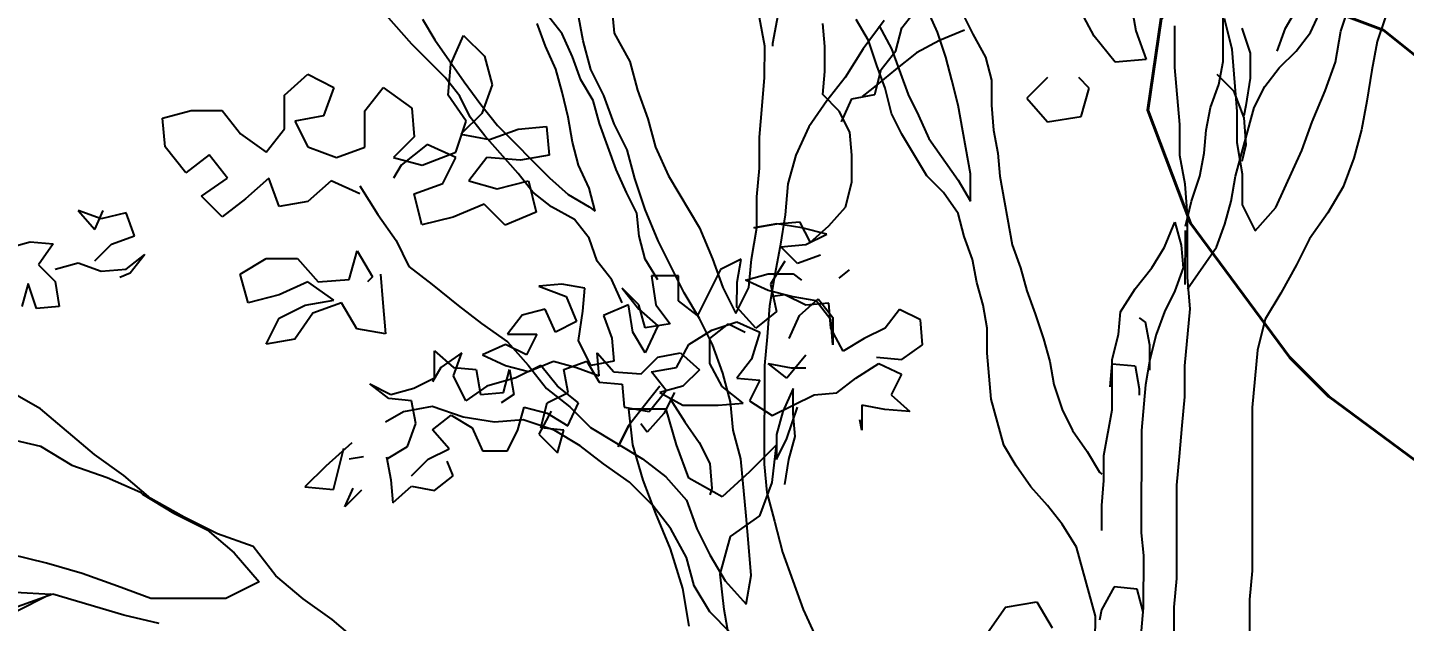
# Model space of a CAD drawing. Header units: millimetres. Extents: x 684983 to 685377, y 990360 to 990509.
# Drawn here: x 685048.389 to 685049.342, y 990435.416 to 990435.826 of the extents above; entities that cross this region are included whole.
import ezdxf

# ---------------------------------------------------------------- set-up
doc = ezdxf.new("R2010")
doc.units = ezdxf.units.MM
doc.layers.add('GRID LEVELS', color=7, linetype='Continuous', lineweight=13)
doc.layers.add('JACK  FRUIT TREE', color=7, linetype='Continuous')
doc.layers.add('TEAK', color=7, linetype='Continuous')
doc.styles.get("Standard").update_dxf_attribs({"font": 'RomanS'})

# ---------------------------------------------------------------- blocks, each defined once
blk = doc.blocks.new('JT')
for p, q in [((0.07102, 1.20787, 157.72663), (0.06142, 1.17916, 157.72663)), ((-0.29152, 1.19623, 157.72663), (-0.29033, 1.18307, 157.72663)), ((0.04468, 1.18396, 157.72663), (0.04948, 1.19831, 157.72663)), ((-0.30469, 1.17949, 157.72663), (-0.30707, 1.19266, 157.72663)), ((-0.22094, 1.17703, 157.72663), (-0.22332, 1.19019, 157.72663)), ((-0.16589, 1.18894, 157.72663), (-0.17548, 1.17579, 157.72663)), ((-0.00916, 1.18999, 157.72663), (-0.00558, 1.17563, 157.72663)), ((-0.29033, 1.18307, 157.72663), (-0.28316, 1.1699, 157.72663)), ((-0.03191, 1.16728, 157.72663), (-0.03189, 1.18642, 157.72663)), ((0.04227, 1.16961, 157.72663), (0.04468, 1.18396, 157.72663)), ((-0.30112, 1.16633, 157.72663), (-0.30469, 1.17949, 157.72663)), ((-0.22096, 1.16267, 157.72663), (-0.22094, 1.17703, 157.72663)), ((-0.17548, 1.17579, 157.72663), (-0.18387, 1.16263, 157.72663)), ((-0.00558, 1.17563, 157.72663), (-0.00322, 1.14691, 157.72663)), ((0.06142, 1.17916, 157.72663), (0.05902, 1.166, 157.72663)), ((-0.28316, 1.1699, 157.72663), (-0.27959, 1.15674, 157.72663)), ((0.03747, 1.15645, 157.72663), (0.04227, 1.16961, 157.72663)), ((-0.29514, 1.15436, 157.72663), (-0.30112, 1.16633, 157.72663)), ((-0.22216, 1.14951, 157.72663), (-0.22096, 1.16267, 157.72663)), ((-0.18387, 1.16263, 157.72663), (-0.19225, 1.15187, 157.72663)), ((-0.02954, 1.14096, 157.72663), (-0.03191, 1.16728, 157.72663)), ((0.05902, 1.166, 157.72663), (0.05661, 1.15165, 157.72663)), ((-0.27959, 1.15674, 157.72663), (-0.27481, 1.14357, 157.72663)), ((0.03148, 1.1421, 157.72663), (0.03747, 1.15645, 157.72663)), ((-0.29037, 1.14119, 157.72663), (-0.29514, 1.15436, 157.72663)), ((-0.22337, 1.13515, 157.72663), (-0.22216, 1.14951, 157.72663)), ((-0.19225, 1.15187, 157.72663), (-0.20064, 1.13992, 157.72663)), ((0.05661, 1.15165, 157.72663), (0.05421, 1.13849, 157.72663)), ((-0.27481, 1.14357, 157.72663), (-0.27124, 1.13041, 157.72663)), ((-0.00322, 1.14691, 157.72663), (-0.00323, 1.13256, 157.72663)), ((-0.2844, 1.12922, 157.72663), (-0.29037, 1.14119, 157.72663)), ((-0.20064, 1.13992, 157.72663), (-0.20663, 1.12676, 157.72663)), ((-0.02956, 1.1266, 157.72663), (-0.02954, 1.14096, 157.72663)), ((0.02668, 1.12894, 157.72663), (0.03148, 1.1421, 157.72663)), ((0.05421, 1.13849, 157.72663), (0.05061, 1.12533, 157.72663)), ((-0.27124, 1.13041, 157.72663), (-0.26527, 1.11724, 157.72663)), ((-0.22339, 1.12079, 157.72663), (-0.22337, 1.13515, 157.72663)), ((-0.00323, 1.13256, 157.72663), (-0.00085, 1.1182, 157.72663)), ((-0.28082, 1.11606, 157.72663), (-0.2844, 1.12922, 157.72663)), ((-0.20663, 1.12676, 157.72663), (-0.21023, 1.1136, 157.72663)), ((-0.02717, 1.11344, 157.72663), (-0.02956, 1.1266, 157.72663)), ((0.01469, 1.10263, 157.72663), (0.02668, 1.12894, 157.72663)), ((0.05061, 1.12533, 157.72663), (0.04581, 1.11217, 157.72663)), ((-0.2246, 1.10763, 157.72663), (-0.22339, 1.12079, 157.72663)), ((-0.00085, 1.1182, 157.72663), (-0.00086, 1.10384, 157.72663)), ((-0.40765, 1.11259, 157.72663), (-0.39929, 1.09942, 157.72663)), ((-0.27605, 1.1017, 157.72663), (-0.28082, 1.11606, 157.72663)), ((-0.26527, 1.11724, 157.72663), (-0.25093, 1.0933, 157.72663)), ((-0.21023, 1.1136, 157.72663), (-0.21144, 1.09925, 157.72663)), ((-0.02599, 1.09908, 157.72663), (-0.02717, 1.11344, 157.72663)), ((0.04581, 1.11217, 157.72663), (0.03862, 1.10021, 157.72663)), ((-0.22461, 1.09328, 157.72663), (-0.2246, 1.10763, 157.72663)), ((-0.39929, 1.09942, 157.72663), (-0.39092, 1.08745, 157.72663)), ((-0.27008, 1.08734, 157.72663), (-0.27605, 1.1017, 157.72663)), ((-0.21144, 1.09925, 157.72663), (-0.21385, 1.08489, 157.72663)), ((-0.02602, 1.07036, 157.72663), (-0.02599, 1.09908, 157.72663)), ((-0.00086, 1.10384, 157.72663), (0.00511, 1.09187, 157.72663)), ((0.00511, 1.09187, 157.72663), (0.01469, 1.10263, 157.72663)), ((0.03862, 1.10021, 157.72663), (0.03023, 1.08826, 157.72663)), ((-0.25093, 1.0933, 157.72663), (-0.24496, 1.07894, 157.72663)), ((-0.22701, 1.07892, 157.72663), (-0.22461, 1.09328, 157.72663)), ((-0.39092, 1.08745, 157.72663), (-0.38495, 1.07548, 157.72663)), ((-0.25814, 1.0634, 157.72663), (-0.27008, 1.08734, 157.72663)), ((0.03023, 1.08826, 157.72663), (0.02424, 1.0763, 157.72663)), ((-0.21385, 1.08489, 157.72663), (-0.21625, 1.07173, 157.72663)), ((-0.38495, 1.07548, 157.72663), (-0.37419, 1.06709, 157.72663)), ((-0.24496, 1.07894, 157.72663), (-0.24019, 1.06577, 157.72663)), ((-0.22822, 1.06576, 157.72663), (-0.22701, 1.07892, 157.72663)), ((0.02424, 1.0763, 157.72663), (0.01705, 1.06314, 157.72663)), ((-0.37419, 1.06709, 157.72663), (-0.36223, 1.05751, 157.72663)), ((-0.21625, 1.07173, 157.72663), (-0.21866, 1.05738, 157.72663)), ((-0.02483, 1.056, 157.72663), (-0.02602, 1.07036, 157.72663)), ((-0.25097, 1.05142, 157.72663), (-0.25814, 1.0634, 157.72663)), ((-0.24019, 1.06577, 157.72663), (-0.23422, 1.0538, 157.72663)), ((-0.23422, 1.0538, 157.72663), (-0.22822, 1.06576, 157.72663)), ((0.01705, 1.06314, 157.72663), (0.00986, 1.05119, 157.72663)), ((-0.36223, 1.05751, 157.72663), (-0.35147, 1.04912, 157.72663)), ((-0.21866, 1.05738, 157.72663), (-0.21987, 1.04302, 157.72663)), ((-0.02725, 1.02968, 157.72663), (-0.02483, 1.056, 157.72663)), ((-0.35147, 1.04912, 157.72663), (-0.33952, 1.04074, 157.72663)), ((-0.245, 1.03945, 157.72663), (-0.25097, 1.05142, 157.72663)), ((0.00986, 1.05119, 157.72663), (0.00626, 1.03683, 157.72663)), ((-0.21987, 1.04302, 157.72663), (-0.22108, 1.02986, 157.72663)), ((-0.33952, 1.04074, 157.72663), (-0.32995, 1.02996, 157.72663)), ((-0.24022, 1.02629, 157.72663), (-0.245, 1.03945, 157.72663)), ((0.00626, 1.03683, 157.72663), (0.00384, 1.01051, 157.72663)), ((-0.32995, 1.02996, 157.72663), (-0.32159, 1.01918, 157.72663)), ((-0.22108, 1.02986, 157.72663), (-0.22112, 0.9844, 157.72663)), ((-0.02726, 1.01533, 157.72663), (-0.02725, 1.02968, 157.72663)), ((-0.23665, 1.01312, 157.72663), (-0.24022, 1.02629, 157.72663)), ((-0.32159, 1.01918, 157.72663), (-0.31083, 1.0108, 157.72663)), ((-0.37424, 1.01086, 157.72663), (-0.3874, 1.00848, 157.72663)), ((-0.35989, 1.00606, 157.72663), (-0.37424, 1.01086, 157.72663)), ((-0.31083, 1.0108, 157.72663), (-0.30127, 1.00122, 157.72663)), ((-0.23546, 0.99996, 157.72663), (-0.23665, 1.01312, 157.72663)), ((-0.02847, 1.00217, 157.72663), (-0.02726, 1.01533, 157.72663)), ((0.00384, 1.01051, 157.72663), (0.00377, 0.93514, 157.72663)), ((-0.3874, 1.00848, 157.72663), (-0.39578, 1.0037, 157.72663)), ((-0.34553, 1.00365, 157.72663), (-0.35989, 1.00606, 157.72663)), ((-0.33237, 1.00484, 157.72663), (-0.34553, 1.00365, 157.72663)), ((-0.31802, 1.00004, 157.72663), (-0.33237, 1.00484, 157.72663)), ((-0.30606, 0.99285, 157.72663), (-0.31802, 1.00004, 157.72663)), ((-0.30127, 1.00122, 157.72663), (-0.27735, 0.98684, 157.72663)), ((-0.23188, 0.9868, 157.72663), (-0.23546, 0.99996, 157.72663)), ((-0.02968, 0.98781, 157.72663), (-0.02847, 1.00217, 157.72663)), ((-0.2953, 0.98446, 157.72663), (-0.30606, 0.99285, 157.72663)), ((-0.28334, 0.97608, 157.72663), (-0.2953, 0.98446, 157.72663)), ((-0.27735, 0.98684, 157.72663), (-0.26659, 0.97845, 157.72663)), ((-0.22952, 0.96047, 157.72663), (-0.23188, 0.9868, 157.72663)), ((-0.22112, 0.9844, 157.72663), (-0.21993, 0.97123, 157.72663)), ((-0.03089, 0.97465, 157.72663), (-0.02968, 0.98781, 157.72663)), ((-0.26659, 0.97845, 157.72663), (-0.25703, 0.96768, 157.72663)), ((-0.27258, 0.9653, 157.72663), (-0.28334, 0.97608, 157.72663)), ((-0.03093, 0.93158, 157.72663), (-0.03089, 0.97465, 157.72663)), ((-0.26422, 0.95452, 157.72663), (-0.27258, 0.9653, 157.72663)), ((-0.25703, 0.96768, 157.72663), (-0.25225, 0.95451, 157.72663)), ((-0.21993, 0.97123, 157.72663), (-0.21636, 0.95807, 157.72663)), ((-0.22833, 0.94612, 157.72663), (-0.22952, 0.96047, 157.72663)), ((-0.25705, 0.94136, 157.72663), (-0.26422, 0.95452, 157.72663)), ((-0.25225, 0.95451, 157.72663), (-0.24628, 0.94254, 157.72663)), ((-0.21636, 0.95807, 157.72663), (-0.21278, 0.94371, 157.72663)), ((-0.22715, 0.93295, 157.72663), (-0.22833, 0.94612, 157.72663)), ((-0.25347, 0.92819, 157.72663), (-0.25705, 0.94136, 157.72663)), ((-0.24628, 0.94254, 157.72663), (-0.23912, 0.93057, 157.72663)), ((-0.21278, 0.94371, 157.72663), (-0.20323, 0.91738, 157.72663)), ((0.00377, 0.93514, 157.72663), (0.00256, 0.92198, 157.72663)), ((-0.24631, 0.91622, 157.72663), (-0.25347, 0.92819, 157.72663)), ((-0.23912, 0.93057, 157.72663), (-0.22955, 0.91979, 157.72663)), ((-0.22955, 0.91979, 157.72663), (-0.22715, 0.93295, 157.72663)), ((-0.03214, 0.91842, 157.72663), (-0.03093, 0.93158, 157.72663)), ((0.00256, 0.92198, 157.72663), (0.00251, 0.86215, 157.72663)), ((-0.23674, 0.90664, 157.72663), (-0.24631, 0.91622, 157.72663)), ((-0.20323, 0.91738, 157.72663), (-0.19726, 0.90421, 157.72663)), ((-0.03215, 0.90406, 157.72663), (-0.03214, 0.91842, 157.72663))]:
    blk.add_line(p, q)
at = {"color": 3}
for p, q in [((-0.06899, 1.18167, 157.72663), (-0.07616, 1.19484, 157.72663)), ((-0.05222, 1.19721, 157.72663), (-0.04984, 1.18405, 157.72663)), ((-0.21495, 1.19138, 157.72663), (-0.21735, 1.17822, 157.72663)), ((-0.36572, 1.16878, 157.72663), (-0.35973, 1.18194, 157.72663)), ((-0.35973, 1.18194, 157.72663), (-0.35016, 1.17236, 157.72663)), ((-0.05943, 1.1697, 157.72663), (-0.06899, 1.18167, 157.72663)), ((-0.04984, 1.18405, 157.72663), (-0.04507, 1.17088, 157.72663)), ((-0.21735, 1.17822, 157.72663), (-0.21735, 1.17702, 157.72663)), ((-0.36693, 1.15443, 157.72663), (-0.36572, 1.16878, 157.72663)), ((-0.35016, 1.17236, 157.72663), (-0.34659, 1.15919, 157.72663)), ((-0.04507, 1.17088, 157.72663), (-0.05943, 1.1697, 157.72663)), ((-0.44231, 1.1545, 157.72663), (-0.43153, 1.16406, 157.72663)), ((-0.43153, 1.16406, 157.72663), (-0.41957, 1.15806, 157.72663)), ((-0.09054, 1.16255, 157.72663), (-0.10012, 1.15299, 157.72663)), ((-0.0714, 1.15774, 157.72663), (-0.07618, 1.16254, 157.72663)), ((-0.41957, 1.15806, 157.72663), (-0.42437, 1.14491, 157.72663)), ((-0.40522, 1.14728, 157.72663), (-0.39684, 1.15804, 157.72663)), ((-0.39684, 1.15804, 157.72663), (-0.38369, 1.14846, 157.72663)), ((-0.34659, 1.15919, 157.72663), (-0.35138, 1.14604, 157.72663)), ((-0.075, 1.14459, 157.72663), (-0.0714, 1.15774, 157.72663)), ((-0.44232, 1.13894, 157.72663), (-0.44231, 1.1545, 157.72663)), ((-0.35857, 1.14245, 157.72663), (-0.36693, 1.15443, 157.72663)), ((-0.10012, 1.15299, 157.72663), (-0.09056, 1.14221, 157.72663)), ((-0.49855, 1.14378, 157.72663), (-0.48539, 1.14736, 157.72663)), ((-0.49737, 1.13062, 157.72663), (-0.49855, 1.14378, 157.72663)), ((-0.48539, 1.14736, 157.72663), (-0.47103, 1.14734, 157.72663)), ((-0.47103, 1.14734, 157.72663), (-0.46266, 1.13657, 157.72663)), ((-0.42437, 1.14491, 157.72663), (-0.43753, 1.14253, 157.72663)), ((-0.40524, 1.13053, 157.72663), (-0.40522, 1.14728, 157.72663)), ((-0.38369, 1.14846, 157.72663), (-0.3825, 1.1353, 157.72663)), ((-0.35138, 1.14604, 157.72663), (-0.36097, 1.13647, 157.72663)), ((-0.09056, 1.14221, 157.72663), (-0.075, 1.14459, 157.72663)), ((-0.46266, 1.13657, 157.72663), (-0.45071, 1.12818, 157.72663)), ((-0.45071, 1.12818, 157.72663), (-0.44232, 1.13894, 157.72663)), ((-0.43753, 1.14253, 157.72663), (-0.43156, 1.13056, 157.72663)), ((-0.36337, 1.1281, 157.72663), (-0.35857, 1.14245, 157.72663)), ((-0.36097, 1.13647, 157.72663), (-0.34781, 1.13407, 157.72663)), ((-0.34781, 1.13407, 157.72663), (-0.33464, 1.13884, 157.72663)), ((-0.33464, 1.13884, 157.72663), (-0.32148, 1.14003, 157.72663)), ((-0.32148, 1.14003, 157.72663), (-0.32029, 1.12686, 157.72663)), ((-0.48781, 1.11864, 157.72663), (-0.49737, 1.13062, 157.72663)), ((-0.43156, 1.13056, 157.72663), (-0.41841, 1.12576, 157.72663)), ((-0.41841, 1.12576, 157.72663), (-0.40524, 1.13053, 157.72663)), ((-0.3825, 1.1353, 157.72663), (-0.39208, 1.12573, 157.72663)), ((-0.37652, 1.1317, 157.72663), (-0.3885, 1.12214, 157.72663)), ((-0.36337, 1.12571, 157.72663), (-0.37652, 1.1317, 157.72663)), ((-0.47703, 1.12701, 157.72663), (-0.48781, 1.11864, 157.72663)), ((-0.46866, 1.11623, 157.72663), (-0.47703, 1.12701, 157.72663)), ((-0.39208, 1.12573, 157.72663), (-0.37893, 1.12213, 157.72663)), ((-0.37893, 1.12213, 157.72663), (-0.36337, 1.1281, 157.72663)), ((-0.36936, 1.11375, 157.72663), (-0.36337, 1.12571, 157.72663)), ((-0.34901, 1.12569, 157.72663), (-0.3574, 1.11493, 157.72663)), ((-0.33346, 1.12448, 157.72663), (-0.34901, 1.12569, 157.72663)), ((-0.32029, 1.12686, 157.72663), (-0.33346, 1.12448, 157.72663)), ((-0.3885, 1.12214, 157.72663), (-0.39209, 1.11616, 157.72663)), ((-0.48064, 1.10787, 157.72663), (-0.46866, 1.11623, 157.72663)), ((-0.44952, 1.11622, 157.72663), (-0.4603, 1.10665, 157.72663)), ((-0.44475, 1.10305, 157.72663), (-0.44952, 1.11622, 157.72663)), ((-0.42081, 1.11499, 157.72663), (-0.43158, 1.10543, 157.72663)), ((-0.40765, 1.109, 157.72663), (-0.42081, 1.11499, 157.72663)), ((-0.38253, 1.10897, 157.72663), (-0.36936, 1.11375, 157.72663)), ((-0.3574, 1.11493, 157.72663), (-0.34424, 1.11133, 157.72663)), ((-0.34424, 1.11133, 157.72663), (-0.32988, 1.11491, 157.72663)), ((-0.32988, 1.11491, 157.72663), (-0.3263, 1.10055, 157.72663)), ((-0.47107, 1.09829, 157.72663), (-0.48064, 1.10787, 157.72663)), ((-0.4603, 1.10665, 157.72663), (-0.47107, 1.09829, 157.72663)), ((-0.43158, 1.10543, 157.72663), (-0.44475, 1.10305, 157.72663)), ((-0.37895, 1.09461, 157.72663), (-0.38253, 1.10897, 157.72663)), ((-0.35023, 1.10416, 157.72663), (-0.36459, 1.09819, 157.72663)), ((-0.34066, 1.09458, 157.72663), (-0.35023, 1.10416, 157.72663)), ((-0.3263, 1.10055, 157.72663), (-0.34066, 1.09458, 157.72663)), ((-0.36459, 1.09819, 157.72663), (-0.37895, 1.09461, 157.72663)), ((-0.41247, 1.06952, 157.72663), (-0.40887, 1.08268, 157.72663)), ((-0.40887, 1.08268, 157.72663), (-0.40171, 1.07071, 157.72663)), ((-0.46272, 1.07196, 157.72663), (-0.45075, 1.07913, 157.72663)), ((-0.45075, 1.07913, 157.72663), (-0.43639, 1.07911, 157.72663)), ((-0.43639, 1.07911, 157.72663), (-0.42683, 1.06834, 157.72663)), ((-0.45915, 1.05879, 157.72663), (-0.46272, 1.07196, 157.72663)), ((-0.43162, 1.06834, 157.72663), (-0.44479, 1.06237, 157.72663)), ((-0.41966, 1.05995, 157.72663), (-0.43162, 1.06834, 157.72663)), ((-0.42683, 1.06834, 157.72663), (-0.41247, 1.06952, 157.72663)), ((-0.40171, 1.07071, 157.72663), (-0.4041, 1.06832, 157.72663)), ((-0.39811, 1.0719, 157.72663), (-0.39693, 1.05874, 157.72663)), ((-0.44479, 1.06237, 157.72663), (-0.45915, 1.05879, 157.72663)), ((-0.4448, 1.0516, 157.72663), (-0.43282, 1.05757, 157.72663)), ((-0.42924, 1.05398, 157.72663), (-0.43763, 1.04202, 157.72663)), ((-0.43282, 1.05757, 157.72663), (-0.41966, 1.05995, 157.72663)), ((-0.41607, 1.05875, 157.72663), (-0.42924, 1.05398, 157.72663)), ((-0.40891, 1.04678, 157.72663), (-0.41607, 1.05875, 157.72663)), ((-0.39693, 1.05874, 157.72663), (-0.39575, 1.04438, 157.72663)), ((-0.45079, 1.03964, 157.72663), (-0.4448, 1.0516, 157.72663)), ((-0.43763, 1.04202, 157.72663), (-0.45079, 1.03964, 157.72663)), ((-0.39575, 1.04438, 157.72663), (-0.40891, 1.04678, 157.72663)), ((-0.41135, 0.99414, 157.72663), (-0.42332, 0.98338, 157.72663)), ((-0.41974, 0.97261, 157.72663), (-0.41494, 0.99175, 157.72663)), ((-0.42332, 0.98338, 157.72663), (-0.4329, 0.97382, 157.72663)), ((-0.4329, 0.97382, 157.72663), (-0.41974, 0.97261, 157.72663)), ((-0.10991, 0.91849, 157.72663), (-0.09555, 0.92087, 157.72663)), ((-0.09555, 0.92087, 157.72663), (-0.08838, 0.9089, 157.72663)), ((-0.11829, 0.90653, 157.72663), (-0.10991, 0.91849, 157.72663))]:
    blk.add_line(p, q, dxfattribs=at)
blk = doc.blocks.new('A$C25655A80')
at = {"color": 62}
for p, q in [((0.06084, 1.35634), (0.06087, 1.39191)), ((-0.3131, 1.36437), (-0.32846, 1.38169)), ((-0.24388, 1.36912), (-0.2506, 1.37778)), ((-0.08718, 1.37186), (-0.08045, 1.3805)), ((-0.07084, 1.36992), (-0.07564, 1.3805)), ((-0.0593, 1.37856), (-0.0545, 1.36894)), ((0.0897, 1.3717), (0.09644, 1.38323)), ((0.10123, 1.36976), (0.10605, 1.38033)), ((-0.30828, 1.37591), (-0.30252, 1.36629)), ((-0.25157, 1.36336), (-0.25541, 1.37393)), ((-0.12276, 1.36324), (-0.12371, 1.37381)), ((-0.10257, 1.3661), (-0.10833, 1.37572)), ((-0.09776, 1.37283), (-0.092, 1.36225)), ((-0.09008, 1.36129), (-0.08718, 1.37186)), ((0.06951, 1.37171), (0.07334, 1.36018)), ((0.08584, 1.36113), (0.0897, 1.3717)), ((-0.30252, 1.36629), (-0.28908, 1.34705)), ((-0.23908, 1.35854), (-0.24388, 1.36912)), ((-0.09874, 1.35456), (-0.10257, 1.3661)), ((-0.06989, 1.36607), (-0.08047, 1.36032)), ((-0.06701, 1.35838), (-0.07084, 1.36992)), ((-0.05835, 1.37087), (-0.06989, 1.36607)), ((-0.0545, 1.36894), (-0.04874, 1.35836)), ((0.09449, 1.36112), (0.10123, 1.36976)), ((-0.29773, 1.34898), (-0.3131, 1.36437)), ((-0.24678, 1.35278), (-0.25157, 1.36336)), ((-0.23525, 1.34796), (-0.23908, 1.35854)), ((-0.12277, 1.3517), (-0.12276, 1.36324)), ((-0.09681, 1.35264), (-0.09008, 1.36129)), ((-0.092, 1.36225), (-0.08433, 1.34109)), ((-0.08047, 1.36032), (-0.09009, 1.35263)), ((0.07334, 1.36018), (0.07333, 1.34864)), ((0.08679, 1.35343), (0.09449, 1.36112)), ((-0.2439, 1.3422), (-0.24678, 1.35278)), ((-0.09009, 1.35263), (-0.10067, 1.34399)), ((-0.09971, 1.34111), (-0.09681, 1.35264)), ((-0.0949, 1.34399), (-0.09874, 1.35456)), ((-0.06413, 1.3478), (-0.06701, 1.35838)), ((-0.04874, 1.35836), (-0.04587, 1.34779)), ((0.05891, 1.34577), (0.06084, 1.35634)), ((0.08006, 1.34479), (0.08679, 1.35343)), ((-0.29101, 1.34032), (-0.29773, 1.34898)), ((-0.28908, 1.34705), (-0.2814, 1.33647)), ((-0.22949, 1.33834), (-0.23525, 1.34796)), ((-0.12374, 1.34113), (-0.12277, 1.3517)), ((-0.06126, 1.33627), (-0.06413, 1.3478)), ((-0.04587, 1.34779), (-0.04588, 1.33625)), ((0.05795, 1.35058), (0.06564, 1.34288)), ((0.07333, 1.34864), (0.0714, 1.33614)), ((-0.28621, 1.3307), (-0.29101, 1.34032)), ((-0.24103, 1.33066), (-0.2439, 1.3422)), ((-0.11606, 1.33343), (-0.12374, 1.34113)), ((-0.11029, 1.33919), (-0.09971, 1.34111)), ((-0.10067, 1.34399), (-0.10548, 1.34015)), ((-0.09203, 1.33245), (-0.0949, 1.34399)), ((-0.08433, 1.34109), (-0.07953, 1.33148)), ((0.05506, 1.3352), (0.05891, 1.34577)), ((0.06564, 1.34288), (0.07043, 1.33038)), ((0.07524, 1.33518), (0.08006, 1.34479)), ((-0.2814, 1.33647), (-0.27372, 1.32685)), ((-0.22661, 1.32777), (-0.22949, 1.33834)), ((-0.11126, 1.32381), (-0.11606, 1.33343)), ((-0.1151, 1.32862), (-0.11029, 1.33919)), ((-0.05552, 1.30454), (-0.06126, 1.33627)), ((-0.04588, 1.33625), (-0.04493, 1.32472)), ((0.05312, 1.32463), (0.05506, 1.3352)), ((0.06656, 1.30346), (0.07524, 1.33518)), ((0.0714, 1.33614), (0.07043, 1.33134)), ((-0.27949, 1.32205), (-0.28621, 1.3307)), ((-0.27372, 1.32685), (-0.24971, 1.30279)), ((-0.23912, 1.31913), (-0.24103, 1.33066)), ((-0.21894, 1.30661), (-0.22661, 1.32777)), ((-0.08723, 1.32283), (-0.09203, 1.33245)), ((-0.07953, 1.33148), (-0.07473, 1.3209)), ((0.07043, 1.33038), (0.07138, 1.31788)), ((-0.26413, 1.30473), (-0.27949, 1.32205)), ((-0.11031, 1.31324), (-0.11126, 1.32381)), ((-0.07571, 1.30359), (-0.08723, 1.32283)), ((-0.07473, 1.3209), (-0.06129, 1.30166)), ((-0.04493, 1.32472), (-0.04302, 1.31414)), ((0.05215, 1.31405), (0.05312, 1.32463)), ((-0.23624, 1.30855), (-0.23912, 1.31913)), ((-0.04302, 1.31414), (-0.04207, 1.30356)), ((0.07138, 1.31788), (0.06945, 1.31019)), ((-0.23145, 1.29797), (-0.23624, 1.30855)), ((-0.11032, 1.30074), (-0.11031, 1.31324)), ((0.05022, 1.30348), (0.05215, 1.31405)), ((-0.2574, 1.29607), (-0.26413, 1.30473)), ((-0.24971, 1.30279), (-0.24106, 1.29509)), ((-0.21415, 1.29603), (-0.21894, 1.30661)), ((-0.06803, 1.2959), (-0.07571, 1.30359)), ((-0.06129, 1.30166), (-0.05553, 1.29204)), ((-0.05553, 1.29204), (-0.05552, 1.30454)), ((-0.04207, 1.30356), (-0.03633, 1.27184)), ((0.04636, 1.29195), (0.05022, 1.30348)), ((0.06463, 1.29193), (0.06656, 1.30346)), ((-0.24876, 1.28933), (-0.2574, 1.29607)), ((-0.24106, 1.29509), (-0.23145, 1.28932)), ((-0.22857, 1.28739), (-0.23145, 1.29797)), ((-0.20935, 1.28641), (-0.21415, 1.29603)), ((-0.11321, 1.28921), (-0.11032, 1.30074)), ((-0.06131, 1.28628), (-0.06803, 1.2959)), ((-0.23819, 1.28356), (-0.24876, 1.28933)), ((-0.23145, 1.28932), (-0.22857, 1.28739)), ((-0.12091, 1.28056), (-0.11321, 1.28921)), ((0.04347, 1.28041), (0.04636, 1.29195)), ((0.06173, 1.28136), (0.06463, 1.29193)), ((-0.46698, 1.28761), (-0.45929, 1.27895)), ((-0.4564, 1.28376), (-0.46698, 1.28761)), ((-0.45929, 1.27895), (-0.45544, 1.2876)), ((-0.44487, 1.28663), (-0.4564, 1.28376)), ((-0.44103, 1.27605), (-0.44487, 1.28663)), ((-0.23147, 1.2749), (-0.23819, 1.28356)), ((-0.2084, 1.27584), (-0.20935, 1.28641)), ((-0.14494, 1.28155), (-0.13437, 1.2825)), ((-0.13437, 1.2825), (-0.12957, 1.27288)), ((-0.05843, 1.2757), (-0.06131, 1.28628)), ((-0.45161, 1.27222), (-0.44103, 1.27605)), ((-0.15552, 1.27964), (-0.14494, 1.28155)), ((-0.14494, 1.28155), (-0.15552, 1.27964)), ((-0.13341, 1.27962), (-0.14494, 1.28155)), ((-0.12188, 1.27672), (-0.13341, 1.27962)), ((-0.1315, 1.27192), (-0.12188, 1.27672)), ((-0.12957, 1.27288), (-0.12091, 1.28056)), ((0.04344, 1.2535), (0.04347, 1.27849)), ((0.05788, 1.27079), (0.06173, 1.28136)), ((-0.49968, 1.27034), (-0.4891, 1.27321)), ((-0.4891, 1.27321), (-0.47853, 1.27224)), ((-0.47853, 1.27224), (-0.48526, 1.26263)), ((-0.45931, 1.26453), (-0.45161, 1.27222)), ((-0.22763, 1.26432), (-0.23147, 1.2749)), ((-0.20552, 1.26526), (-0.2084, 1.27584)), ((-0.14303, 1.27097), (-0.1315, 1.27192)), ((-0.13535, 1.26327), (-0.14303, 1.27097)), ((-0.0546, 1.26512), (-0.05843, 1.2757)), ((-0.03633, 1.27184), (-0.03249, 1.26126)), ((0.0444, 1.25157), (0.05788, 1.27079)), ((-0.47757, 1.2607), (-0.467, 1.26358)), ((-0.467, 1.26358), (-0.45643, 1.25972)), ((-0.44489, 1.26067), (-0.43623, 1.2674)), ((-0.43623, 1.2674), (-0.44297, 1.25875)), ((-0.22091, 1.25566), (-0.22763, 1.26432)), ((-0.19976, 1.25564), (-0.20552, 1.26526)), ((-0.1613, 1.26522), (-0.17092, 1.26042)), ((-0.16323, 1.25465), (-0.1613, 1.26522)), ((-0.14112, 1.26424), (-0.14785, 1.25367)), ((-0.12477, 1.26711), (-0.13535, 1.26327)), ((-0.05268, 1.25455), (-0.0546, 1.26512)), ((-0.48526, 1.26263), (-0.47758, 1.25494)), ((-0.45643, 1.25972), (-0.44489, 1.26067)), ((-0.44297, 1.25875), (-0.44778, 1.25683)), ((-0.20264, 1.25757), (-0.20073, 1.24411)), ((-0.19015, 1.25756), (-0.20264, 1.25757)), ((-0.19016, 1.24602), (-0.19015, 1.25756)), ((-0.17092, 1.26042), (-0.18151, 1.23928)), ((-0.15939, 1.25561), (-0.14881, 1.25848)), ((-0.14881, 1.25848), (-0.13728, 1.25847)), ((-0.13728, 1.25847), (-0.13343, 1.25558)), ((-0.11613, 1.25653), (-0.11132, 1.26037)), ((-0.03249, 1.26126), (-0.02962, 1.25068)), ((-0.49008, 1.25399), (-0.49297, 1.24341)), ((-0.48624, 1.24245), (-0.49008, 1.25399)), ((-0.47758, 1.25494), (-0.47567, 1.2434)), ((-0.24398, 1.25376), (-0.25456, 1.25281)), ((-0.25456, 1.25281), (-0.24207, 1.24799)), ((-0.23341, 1.25183), (-0.24398, 1.25376)), ((-0.23438, 1.24126), (-0.23341, 1.25183)), ((-0.21611, 1.24508), (-0.22091, 1.25566)), ((-0.21611, 1.25181), (-0.20843, 1.24219)), ((-0.20843, 1.24412), (-0.21611, 1.25181)), ((-0.16324, 1.24311), (-0.16323, 1.25465)), ((-0.14882, 1.25079), (-0.15939, 1.25561)), ((-0.13729, 1.2479), (-0.14882, 1.25079)), ((-0.14785, 1.25367), (-0.14498, 1.24117)), ((-0.04981, 1.24397), (-0.05268, 1.25455)), ((-0.02962, 1.25068), (-0.02578, 1.2401)), ((-0.24207, 1.24799), (-0.23727, 1.23645)), ((-0.18151, 1.23928), (-0.19016, 1.24602)), ((-0.14113, 1.24886), (-0.14786, 1.24791)), ((-0.13152, 1.24405), (-0.14113, 1.24886)), ((-0.12671, 1.24596), (-0.13729, 1.2479)), ((-0.13441, 1.23924), (-0.12575, 1.24692)), ((-0.12095, 1.245), (-0.13152, 1.24405)), ((-0.11999, 1.23731), (-0.12671, 1.24596)), ((-0.12575, 1.24692), (-0.11903, 1.23827)), ((-0.12, 1.23346), (-0.12095, 1.245)), ((-0.47567, 1.2434), (-0.48624, 1.24245)), ((-0.26226, 1.23936), (-0.269, 1.23071)), ((-0.25169, 1.24223), (-0.26226, 1.23936)), ((-0.24689, 1.23165), (-0.25169, 1.24223)), ((-0.23632, 1.2278), (-0.23438, 1.24126)), ((-0.21323, 1.24412), (-0.22477, 1.23932)), ((-0.22477, 1.23932), (-0.22094, 1.22875)), ((-0.21132, 1.23162), (-0.21323, 1.24412)), ((-0.20555, 1.23354), (-0.20843, 1.24412)), ((-0.20843, 1.24219), (-0.19978, 1.23449)), ((-0.20073, 1.24411), (-0.19401, 1.23545)), ((-0.1546, 1.23349), (-0.16324, 1.24311)), ((-0.14498, 1.24117), (-0.1546, 1.23349)), ((-0.13923, 1.22867), (-0.13441, 1.23924)), ((-0.11903, 1.23827), (-0.11904, 1.22577)), ((-0.08826, 1.24208), (-0.095, 1.23344)), ((-0.07866, 1.23727), (-0.08826, 1.24208)), ((-0.0479, 1.23339), (-0.04981, 1.24397)), ((-0.02578, 1.2401), (-0.02195, 1.22856)), ((0.02516, 1.23621), (0.02228, 1.23814)), ((-0.23727, 1.23645), (-0.24689, 1.23165)), ((-0.20556, 1.222), (-0.21132, 1.23162)), ((-0.19978, 1.23449), (-0.20556, 1.222)), ((-0.19401, 1.23545), (-0.20555, 1.23354)), ((-0.18537, 1.22583), (-0.17479, 1.23255)), ((-0.17575, 1.2287), (-0.1671, 1.23543)), ((-0.17479, 1.23255), (-0.16325, 1.23638)), ((-0.1671, 1.23543), (-0.15941, 1.23157)), ((-0.16325, 1.23638), (-0.15268, 1.23157)), ((-0.15268, 1.23157), (-0.15654, 1.21907)), ((-0.11424, 1.22288), (-0.12, 1.23346)), ((-0.11904, 1.22577), (-0.11999, 1.23731)), ((-0.095, 1.23344), (-0.10462, 1.22864)), ((-0.0777, 1.22573), (-0.07866, 1.23727)), ((-0.04791, 1.22186), (-0.0479, 1.23339)), ((0.02708, 1.22564), (0.02516, 1.23621)), ((-0.26997, 1.22591), (-0.28054, 1.22111)), ((-0.26036, 1.22109), (-0.26997, 1.22591)), ((-0.269, 1.23071), (-0.25554, 1.2307)), ((-0.25554, 1.2307), (-0.26036, 1.22109)), ((-0.23056, 1.21626), (-0.23632, 1.2278)), ((-0.22094, 1.22875), (-0.21998, 1.21817)), ((-0.19115, 1.21526), (-0.18537, 1.22583)), ((-0.17577, 1.21717), (-0.17575, 1.2287)), ((-0.10462, 1.22864), (-0.11424, 1.22288)), ((-0.08732, 1.21901), (-0.0777, 1.22573)), ((-0.02195, 1.22856), (-0.01907, 1.21799)), ((0.02707, 1.2141), (0.02708, 1.22564)), ((-0.30266, 1.21056), (-0.30265, 1.22305)), ((-0.30265, 1.22305), (-0.29401, 1.21535)), ((-0.29016, 1.22208), (-0.29978, 1.21536)), ((-0.29401, 1.21151), (-0.29016, 1.22208)), ((-0.28054, 1.22111), (-0.26997, 1.21629)), ((-0.22767, 1.22202), (-0.21999, 1.21336)), ((-0.22672, 1.21145), (-0.22767, 1.22202)), ((-0.20749, 1.21239), (-0.1998, 1.22008)), ((-0.1998, 1.22008), (-0.18922, 1.22199)), ((-0.18922, 1.22199), (-0.18057, 1.21429)), ((-0.15654, 1.21907), (-0.16327, 1.21043)), ((-0.13154, 1.22097), (-0.1402, 1.21041)), ((-0.09886, 1.21998), (-0.08732, 1.21901)), ((-0.046, 1.20071), (-0.04791, 1.22186)), ((-0.29978, 1.21536), (-0.30363, 1.20863)), ((-0.29401, 1.21535), (-0.28343, 1.21438)), ((-0.28343, 1.21438), (-0.28152, 1.20285)), ((-0.27095, 1.2038), (-0.26805, 1.21437)), ((-0.26997, 1.21629), (-0.2594, 1.2134)), ((-0.26805, 1.21437), (-0.26614, 1.20283)), ((-0.25363, 1.21628), (-0.26517, 1.21052)), ((-0.2594, 1.2134), (-0.24786, 1.2182)), ((-0.24595, 1.20666), (-0.25363, 1.21628)), ((-0.24786, 1.2182), (-0.23729, 1.2153)), ((-0.24306, 1.21435), (-0.23248, 1.21818)), ((-0.24115, 1.20377), (-0.24306, 1.21435)), ((-0.23729, 1.2153), (-0.22672, 1.21145)), ((-0.23248, 1.21818), (-0.22672, 1.20856)), ((-0.21998, 1.21817), (-0.23056, 1.21626)), ((-0.21999, 1.21336), (-0.20749, 1.21239)), ((-0.20269, 1.21335), (-0.19115, 1.21526)), ((-0.19596, 1.20469), (-0.20269, 1.21335)), ((-0.18057, 1.21429), (-0.18827, 1.20661)), ((-0.17001, 1.20659), (-0.17577, 1.21717)), ((-0.14885, 1.21714), (-0.13828, 1.21521)), ((-0.1402, 1.21041), (-0.14885, 1.21714)), ((-0.13828, 1.21521), (-0.13155, 1.21521)), ((-0.10848, 1.21038), (-0.0979, 1.2171)), ((-0.0979, 1.2171), (-0.08733, 1.21228)), ((-0.01907, 1.21799), (-0.01716, 1.20741)), ((0.00879, 1.20643), (0.00977, 1.217)), ((0.00977, 1.217), (0.02034, 1.21603)), ((0.02034, 1.21603), (0.02225, 1.20545)), ((-0.33247, 1.2077), (-0.32286, 1.20288)), ((-0.32382, 1.20096), (-0.33247, 1.2077)), ((-0.31228, 1.20576), (-0.30266, 1.21056)), ((-0.28825, 1.19997), (-0.29401, 1.21151)), ((-0.27863, 1.20669), (-0.28825, 1.19997)), ((-0.26517, 1.21052), (-0.27863, 1.20669)), ((-0.23634, 1.19896), (-0.24595, 1.20666)), ((-0.22672, 1.20856), (-0.21615, 1.20759)), ((-0.21615, 1.20759), (-0.2152, 1.19702)), ((-0.19885, 1.20662), (-0.20655, 1.19701)), ((-0.18827, 1.20661), (-0.19885, 1.20373)), ((-0.1604, 1.19889), (-0.17001, 1.20659)), ((-0.16327, 1.21043), (-0.1527, 1.20946)), ((-0.1527, 1.20946), (-0.15752, 1.19985)), ((-0.11714, 1.20366), (-0.10848, 1.21038)), ((-0.08733, 1.21228), (-0.09215, 1.20267)), ((-0.01716, 1.20741), (-0.01332, 1.19587)), ((-0.31325, 1.19999), (-0.32382, 1.20096)), ((-0.32286, 1.20288), (-0.31228, 1.20576)), ((-0.31133, 1.18942), (-0.31325, 1.19999)), ((-0.28152, 1.20285), (-0.27095, 1.2038)), ((-0.26614, 1.20283), (-0.27191, 1.19899)), ((-0.25076, 1.19897), (-0.24115, 1.20377)), ((-0.20366, 1.19508), (-0.19596, 1.20469)), ((-0.19885, 1.20373), (-0.18828, 1.19795)), ((-0.19212, 1.20373), (-0.19694, 1.19412)), ((-0.19405, 1.20084), (-0.18733, 1.19026)), ((-0.15752, 1.19985), (-0.14695, 1.19311)), ((-0.14695, 1.19311), (-0.12771, 1.20271)), ((-0.13732, 1.2056), (-0.14214, 1.19503)), ((-0.13733, 1.19406), (-0.13732, 1.2056)), ((-0.12771, 1.20271), (-0.11714, 1.20366)), ((-0.09215, 1.20267), (-0.0835, 1.19497)), ((-0.04026, 1.17955), (-0.046, 1.20071)), ((0.02225, 1.20545), (0.02225, 1.20257)), ((-0.26423, 1.18649), (-0.26134, 1.19706)), ((-0.26134, 1.19706), (-0.25077, 1.19417)), ((-0.24884, 1.19513), (-0.25462, 1.18456)), ((-0.25366, 1.18744), (-0.25076, 1.19897)), ((-0.25077, 1.19417), (-0.24116, 1.18839)), ((-0.24116, 1.18839), (-0.23634, 1.19896)), ((-0.2152, 1.19702), (-0.20366, 1.19508)), ((-0.20655, 1.19701), (-0.21328, 1.18836)), ((-0.19694, 1.19412), (-0.20463, 1.18547)), ((-0.18828, 1.19795), (-0.17194, 1.19794)), ((-0.17194, 1.19794), (-0.1604, 1.19889)), ((-0.14214, 1.19503), (-0.14503, 1.18446)), ((-0.14023, 1.18253), (-0.13541, 1.19694)), ((-0.13638, 1.18349), (-0.13733, 1.19406)), ((-0.10561, 1.19788), (-0.10562, 1.18634)), ((-0.09504, 1.19595), (-0.10561, 1.19788)), ((-0.0835, 1.19497), (-0.09504, 1.19595)), ((-0.01332, 1.19587), (-0.00853, 1.18625)), ((-0.31519, 1.17884), (-0.31133, 1.18942)), ((-0.30365, 1.18652), (-0.29499, 1.19325)), ((-0.29499, 1.19325), (-0.28538, 1.18747)), ((-0.28538, 1.18747), (-0.28058, 1.17689)), ((-0.24308, 1.18647), (-0.25366, 1.18744)), ((-0.2181, 1.17876), (-0.21328, 1.18836)), ((-0.21328, 1.18836), (-0.2181, 1.17876)), ((-0.20463, 1.18547), (-0.20751, 1.18932)), ((-0.18733, 1.19026), (-0.18061, 1.18064)), ((-0.10562, 1.18634), (-0.10658, 1.19115)), ((-0.51706, 1.18672), (-0.48438, 1.179)), ((-0.29596, 1.17787), (-0.30365, 1.18652)), ((-0.26905, 1.17688), (-0.26423, 1.18649)), ((-0.25462, 1.18456), (-0.24598, 1.1759)), ((-0.24598, 1.1759), (-0.24308, 1.18647)), ((-0.14503, 1.18446), (-0.14504, 1.17292)), ((-0.14504, 1.17292), (-0.14023, 1.18253)), ((-0.13928, 1.17292), (-0.13638, 1.18349)), ((-0.00853, 1.18625), (-0.00181, 1.17664)), ((-0.48438, 1.179), (-0.46997, 1.17033)), ((-0.32481, 1.17309), (-0.31519, 1.17884)), ((-0.30558, 1.17307), (-0.29596, 1.17787)), ((-0.28058, 1.17689), (-0.26905, 1.17688)), ((-0.18061, 1.18064), (-0.17581, 1.17103)), ((-0.0345, 1.16994), (-0.04026, 1.17955)), ((-0.00181, 1.17664), (0.00395, 1.16702)), ((-0.46997, 1.17033), (-0.45363, 1.16455)), ((-0.33538, 1.17406), (-0.34211, 1.1731)), ((-0.32481, 1.17405), (-0.32289, 1.16347)), ((-0.31328, 1.16538), (-0.30558, 1.17307)), ((-0.29405, 1.16537), (-0.29693, 1.1721)), ((-0.17581, 1.17103), (-0.17486, 1.15949)), ((-0.14121, 1.16138), (-0.13928, 1.17292)), ((-0.02778, 1.16032), (-0.0345, 1.16994)), ((-0.45363, 1.16455), (-0.43826, 1.15781)), ((-0.32289, 1.16347), (-0.32194, 1.1529)), ((-0.30271, 1.15865), (-0.29405, 1.16537)), ((0.00395, 1.16702), (0.00491, 1.16605)), ((-0.43826, 1.15781), (-0.43729, 1.15685)), ((-0.43729, 1.15685), (-0.42288, 1.14818)), ((-0.34405, 1.15099), (-0.3402, 1.15964)), ((-0.33636, 1.15868), (-0.34405, 1.15099)), ((-0.32194, 1.1529), (-0.31328, 1.16058)), ((-0.31328, 1.16058), (-0.30271, 1.15865)), ((-0.17486, 1.15949), (-0.17582, 1.15661)), ((-0.02009, 1.15166), (-0.02778, 1.16032)), ((-0.01337, 1.143), (-0.02009, 1.15166)), ((-0.42288, 1.14818), (-0.40751, 1.14048)), ((-0.00665, 1.13242), (-0.01337, 1.143)), ((-0.40751, 1.14048), (-0.39502, 1.12989)), ((0.00197, 1.10069), (-0.00665, 1.13242)), ((-0.48154, 1.12516), (-0.49788, 1.12902)), ((-0.46521, 1.12034), (-0.48154, 1.12516)), ((-0.39502, 1.12989), (-0.3835, 1.11642)), ((-0.44887, 1.11456), (-0.46521, 1.12034)), ((-0.49598, 1.11172), (-0.47963, 1.11074)), ((-0.43349, 1.10878), (-0.44887, 1.11456)), ((-0.3835, 1.11642), (-0.39889, 1.10875)), ((0.01063, 1.11414), (0.00486, 1.10357)), ((0.02121, 1.11317), (0.01063, 1.11414)), ((0.02408, 1.10259), (0.02121, 1.11317)), ((-0.47963, 1.11074), (-0.49695, 1.10211)), ((-0.39889, 1.10875), (-0.43349, 1.10878)), ((0.00196, 1.08915), (0.00197, 1.10069)), ((0.00486, 1.10357), (0.00389, 1.09876))]:
    blk.add_line(p, q, dxfattribs=at)
for p, q in [((0.03385, 1.27081), (0.03866, 1.28234)), ((0.03866, 1.28234), (0.04154, 1.27176)), ((0.02807, 1.2612), (0.03385, 1.27081)), ((0.04154, 1.27176), (0.04249, 1.26119)), ((0.02037, 1.2516), (0.02807, 1.2612)), ((0.04249, 1.26119), (0.03864, 1.25062)), ((0.01363, 1.24103), (0.02037, 1.2516)), ((0.03864, 1.25062), (0.03382, 1.24101)), ((0.01266, 1.23045), (0.01363, 1.24103)), ((0.03382, 1.24101), (0.02997, 1.23044)), ((0.00977, 1.21892), (0.01266, 1.23045)), ((0.02997, 1.23044), (0.02707, 1.21891)), ((0.00975, 1.19585), (0.00977, 1.21892)), ((0.02707, 1.21891), (0.02514, 1.20737)), ((0.02514, 1.20737), (0.0232, 1.18623)), ((-0.48436, 1.1963), (-0.49974, 1.20497)), ((-0.45939, 1.17513), (-0.48436, 1.1963)), ((-0.21328, 1.19605), (-0.21137, 1.17971)), ((-0.19597, 1.19604), (-0.21328, 1.19605)), ((-0.19118, 1.17969), (-0.19597, 1.19604)), ((0.00588, 1.17471), (0.00975, 1.19585)), ((0.0232, 1.18623), (0.02315, 1.13912)), ((-0.44594, 1.16551), (-0.45939, 1.17513)), ((-0.21137, 1.17971), (-0.20658, 1.16336)), ((-0.18543, 1.16431), (-0.19118, 1.17969)), ((-0.14504, 1.17965), (-0.15755, 1.16716)), ((-0.14698, 1.16235), (-0.14504, 1.17965)), ((0.00587, 1.16317), (0.00588, 1.17471)), ((-0.43345, 1.15492), (-0.44594, 1.16551)), ((-0.20658, 1.16336), (-0.20082, 1.14798)), ((-0.17005, 1.15564), (-0.18543, 1.16431)), ((-0.15755, 1.16716), (-0.17005, 1.15564)), ((-0.15276, 1.14697), (-0.14698, 1.16235)), ((0.0049, 1.15164), (0.00587, 1.16317)), ((-0.41808, 1.14625), (-0.43345, 1.15492)), ((0.00489, 1.1401), (0.0049, 1.15164)), ((-0.4027, 1.13855), (-0.41808, 1.14625)), ((-0.20082, 1.14798), (-0.19411, 1.13163)), ((-0.16623, 1.13737), (-0.15276, 1.14697)), ((-0.38637, 1.13277), (-0.4027, 1.13855)), ((-0.17105, 1.12007), (-0.16623, 1.13737)), ((0.02315, 1.13912), (0.0241, 1.12855)), ((-0.37581, 1.1193), (-0.38637, 1.13277)), ((-0.19411, 1.13163), (-0.18836, 1.11336)), ((0.0241, 1.12855), (0.02408, 1.10451)), ((-0.36332, 1.10871), (-0.37581, 1.1193)), ((-0.16914, 1.10373), (-0.17105, 1.12007)), ((-0.18836, 1.11336), (-0.18549, 1.09605)), ((-0.47867, 1.11074), (-0.49502, 1.10499)), ((-0.446, 1.1011), (-0.47867, 1.11074)), ((-0.34987, 1.09909), (-0.36332, 1.10871)), ((-0.42966, 1.09724), (-0.446, 1.1011)), ((-0.33738, 1.0885), (-0.34987, 1.09909)), ((-0.1634, 1.07104), (-0.16914, 1.10373)), ((0.02408, 1.10451), (0.02311, 1.09394))]:
    blk.add_line(p, q)
blk = doc.blocks.new('TR')
blk.add_blockref('A$C25655A80', (0.01921, 0.01485, 1.34531))

msp = doc.modelspace()

# ---------------------------------------------------------------- block references
at = {"layer": 'JACK  FRUIT TREE', "xscale": 1.5, "yscale": 1.5, "zscale": 1.5}
msp.add_blockref('JT', (685049.23053, 990434.04786, -138.04995), dxfattribs=at)
at = {"layer": 'TEAK', "xscale": 1.5, "yscale": 1.5, "zscale": 1.5}
msp.add_blockref('TR', (685049.096, 990433.746, 98.578), dxfattribs=at)

# ---------------------------------------------------------------- texts
at = {"layer": 'GRID LEVELS', "width": 0.5}
for s, p in [('98.688', (685047.62998, 990435.15777, 98.68843)), ('98.611', (685049.62998, 990435.15777, 98.61127))]:
    msp.add_text(s, height=0.8, rotation=45, dxfattribs=at).set_placement(p)

doc.saveas('drawing.dxf')
